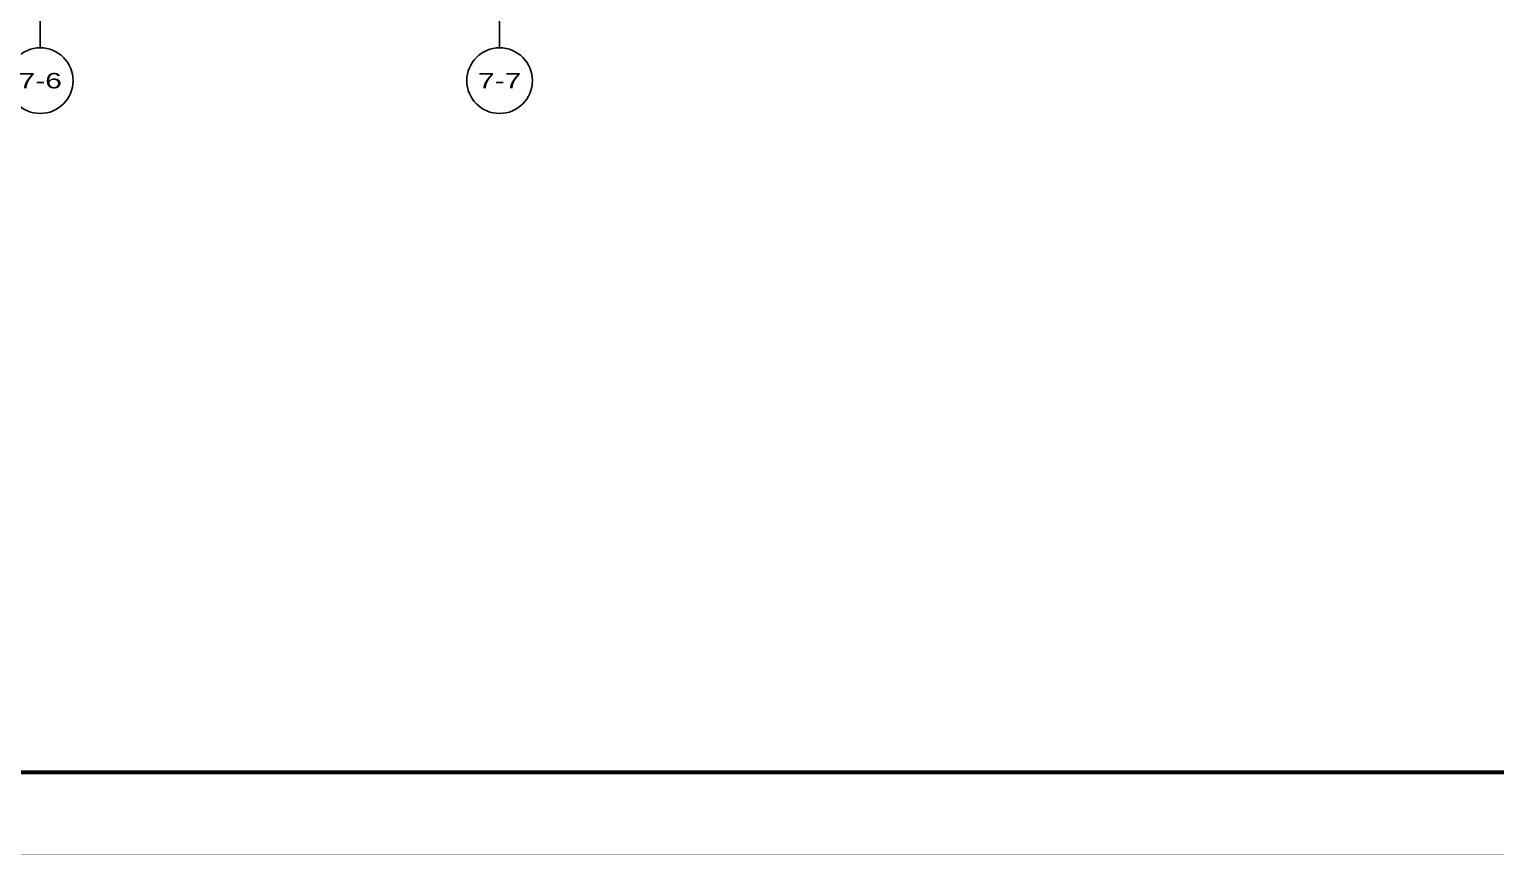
# Model space of a CAD drawing. Extents: x -781494 to 378714, y -27129 to 259749.
# Drawn here: x 80503 to 107317, y -27129 to -12047 of the extents above; entities that cross this region are included whole.
import ezdxf
from ezdxf.enums import TextEntityAlignment as Align

# ---------------------------------------------------------------- set-up
doc = ezdxf.new("R2010")
doc.units = 0
doc.header["$LTSCALE"] = 1000
doc.header["$MEASUREMENT"] = 0
doc.layers.add('01-标注_轴线坐标', color=132, linetype='Continuous')
doc.layers.add('02-TEXT_轴号', color=7, linetype='Continuous')
doc.styles.add('_TCH_AXIS', font='FZXiHei-I-Z08S.ttf')

# ---------------------------------------------------------------- blocks, each defined once
blk = doc.blocks.new('图框-A1')
for points, const_width in [([(0, 0), (841, 0), (841, 594), (0, 594)], 0.05), ([(766, 584), (25, 584), (25, 10), (766, 10)], 0.5)]:
    blk.add_lwpolyline(points, close=True, dxfattribs=dict(const_width=const_width))
blk = doc.blocks.new('A$C7BBE6559')
at = {"layer": '01-标注_轴线坐标'}
for p, q in [((42000, 4500), (42000, 0)), ((50400, 4500), (50400, 0))]:
    blk.add_line(p, q, dxfattribs=at)
for centre in [(42000, -600), (50400, -600)]:
    blk.add_circle(centre, 600, dxfattribs=at)
at = {"layer": '02-TEXT_轴号', "style": '_TCH_AXIS'}
for s, height, width, p, p2 in [('7-6', 281.67, 0.893939, (41604.3, -740.8), (42395.7, -740.8)), ('7-7', 277.49, 0.909091, (50003.6, -738.7), (50796.4, -738.7))]:
    blk.add_text(s, height=height, dxfattribs=dict(at, width=width)).set_placement(p, p2, align=Align.FIT)

msp = doc.modelspace()

# ---------------------------------------------------------------- block references
at = {"xscale": 150, "yscale": 150, "zscale": 150}
msp.add_blockref('图框-A1', (260.2, -27125), dxfattribs=at)
msp.add_blockref('A$C7BBE6559', (38703.4, -12384.7))

doc.saveas('drawing.dxf')
